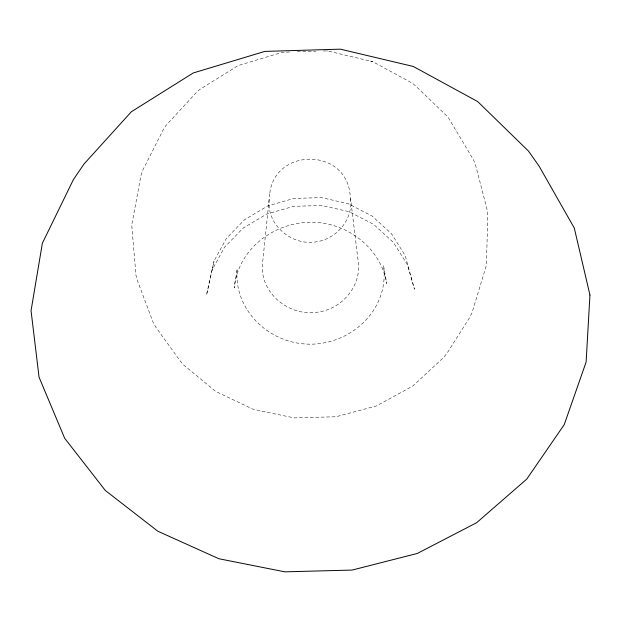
<?xml version="1.0" encoding="UTF-8"?>
<svg xmlns="http://www.w3.org/2000/svg" width="621" height="621" viewBox="0 0 621 621"><rect width="100%" height="100%" fill="white"/><g stroke="black" fill="none" stroke-linecap="round" stroke-linejoin="round"><path stroke-width="0.47" stroke-dasharray="3.1 2.33" d="M212.056 270.127L214.043 261.022L226.269 238.542L244.55 219.71L267.651 205.978L293.927 198.417L321.445 197.625L348.164 203.665L372.111 216.054L391.572 233.822L405.21 255.596L414.44 289.2L407.329 264.593L393.404 242.407L373.531 224.305L349.064 211.676L321.763 205.52L293.648 206.327L266.797 214.035L243.199 228.039L224.53 247.22L212.056 270.127L206.514 295.06L214.043 261.022M289.572 52.017L281.903 52.428L238.037 65.616L199.737 89.486L196.826 91.962L166.141 125.31L163.401 129.471L143.016 169.657L141.045 175.122L131.73 225.05L135.952 275.173L137.707 281.36L152.836 321.631L155.646 326.918L180.346 361.166L183.738 365.055L215.603 391.377L253.189 409.301L294.168 417.902L336.085 416.753L376.497 405.917L412.981 385.928L443.239 357.843L446.685 353.76L469.305 318.131L472.076 312.673L486.398 265.245L487.811 214.85L486.887 208.695L475.663 165.427L473.621 160.071L447.982 117.059L415.201 85.527L412.398 83.214L372.616 61.634L370.481 61.114M297.312 51.784L315.701 51.24M323.448 51.007L327.321 50.891L372.616 61.634M327.321 50.891L327.966 51.054M269.134 199.69C266.502 225.035 291.917 246.157 316.376 241.81C337.203 238.875 353.799 218.499 350.423 197.354M269.747 193.752L262.504 263.661C259.562 293.298 289.766 317.098 318.053 312.107C342.163 308.839 362.043 285.613 358.131 260.944L349.708 191.447C342.404 147.161 274.389 149.009 269.747 193.752M237.098 269.871L234.195 287.911C238.402 246.397 278.48 218.879 318.705 222.543C351.463 225.78 381.41 250.434 386.736 283.603L383.537 265.718C389.918 311.54 347.38 348.164 303.234 343.832C265.959 340.487 234.094 308.303 237.098 269.871"/><path stroke-width="0.93" d="M589.95 295.014L586.123 362.02L564.248 424.601L526.755 479.102L476.641 522.719L417.281 553.466L352.154 570.062L284.829 571.84L218.879 558.737L157.866 531.25L105.322 490.481L64.677 438.263L39.053 377.188L31.05 310.741L42.368 243.222L73.41 179.585L84.014 164.006L131.373 111.749L193.209 72.975L264.833 51.403L340.339 49.16L413.314 66.47L477.696 101.58L528.494 151.097L539.082 166.11L574.293 228.039L589.95 295.014"/></g></svg>
